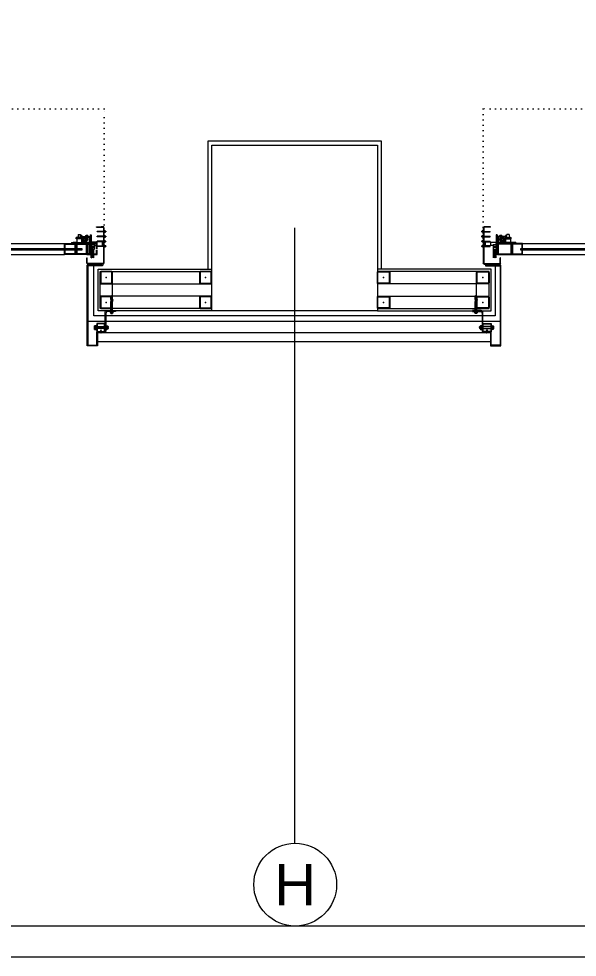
# Model space of a CAD drawing. Extents: x -1286 to 34975, y -230 to 6637.
# Drawn here: x 1907.5 to 2177.5, y 0 to 453.6 of the extents above; entities that cross this region are included whole.
import ezdxf
from ezdxf.enums import TextEntityAlignment as Align

# ---------------------------------------------------------------- set-up
doc = ezdxf.new("R2010")
doc.units = 0
doc.header["$LTSCALE"] = 20
doc.linetypes.add('DOT2', pattern=[0.125, 0, -0.125])
doc.layers.get('0').update_dxf_attribs({"color": 9, "lineweight": 9})
for name, color, linetype, lineweight in [('01', 9, 'Continuous', 9), ('06D', 9, 'Continuous', 9), ('10', 9, 'Continuous', 9), ('10A', 9, 'Continuous', 9), ('11', 9, 'Continuous', 9), ('14', 9, 'Continuous', 9), ('15', 9, 'Continuous', 9), ('20', 9, 'DOT2', 9), ('24', 9, 'Continuous', 9), ('33', 9, 'BATTING', 9)]:
    doc.layers.add(name, color=color, linetype=linetype, lineweight=lineweight)
doc.styles.add('Arial', font='arial.ttf', dxfattribs={"height": 2.5})
doc.linetypes.add('BATTING', pattern='A,0.0001,-0.1,[134,ltypeshp.shx,S=0.1,R=0,X=-0.1,Y=0],-0.2,[134,ltypeshp.shx,S=0.1,R=180,X=0.1,Y=0],-0.1', length=0.4001)

# ---------------------------------------------------------------- blocks, each defined once
blk = doc.blocks.new('0_aks')
at = {"linetype": 'Continuous'}
blk.add_circle((0, 0), 2, dxfattribs=at)
at = {"style": 'Arial'}
blk.add_attdef('AKS', text='', height=2, dxfattribs=at).set_placement((0, 0), align=Align.MIDDLE_CENTER)
blk = doc.blocks.new('p-aks_vw')
at = {"layer": '24', "ltscale": 2}
blk.add_lwpolyline([(1640, 40), (1640, -257.5)], dxfattribs=at)
at = {"layer": '24', "xscale": 10, "yscale": 10, "zscale": 10}
blk.add_blockref('0_aks', (1640.29, -277.41), dxfattribs=at).add_auto_attribs({'AKS': 'H'})
blk = doc.blocks.new('p-kolon-80x80-vw')
at = {"layer": '01'}
blk.add_lwpolyline([(-40, -40), (-40, 40), (40, 40), (40, -40)], close=True, dxfattribs=at)
blk = doc.blocks.new('p-seksiyonel kapı profil')
for p, q in [((-13.26, 6.34), (-13.5, 6.34)), ((-13.5, 3.27), (-13.5, 6.34)), ((-13.5, 6.34), (-13.5, 5.67)), ((-13.5, 6.34), (-13.5, 6.34)), ((-13.5, 5.67), (-13.5, 5.49)), ((-13.5, 5.67), (-13.5, 5.67)), ((-13.5, 5.49), (-13.5, 5.49)), ((-13.26, 3.27), (-13.26, 6.34)), ((-13.02, 6.82), (-13.03, 6.82)), ((-13.02, 6.58), (-13.02, 6.82)), ((-13.02, 6.82), (4.13, 6.82)), ((-13.02, 6.58), (4.13, 6.58)), ((-11.79, 6.84), (-11.79, 7.08)), ((-11.25, 7.08), (-11.79, 7.08)), ((-11.79, 6.84), (-11.28, 6.84)), ((-11.28, 7.76), (-11.28, 7.08)), ((-11.28, 7.76), (-11.25, 7.76)), ((-11.25, 7.76), (-10.99, 7.76)), ((-11.25, 7.53), (-11.25, 7.76)), ((-11.25, 7.53), (-10.99, 7.53)), ((-11.25, 6.82), (-11.25, 7.53)), ((-11.25, 6.58), (-11.25, 3.51)), ((-11.01, 6.58), (-11.01, 3.51)), ((-10.99, 7.53), (-10.99, 7.76)), ((-10.99, 7.53), (-10.99, 6.84)), ((-10.71, 7.08), (-10.99, 7.08)), ((-10.71, 6.84), (-10.99, 6.84)), ((-10.71, 6.84), (-10.71, 7.08)), ((-10.71, 7.08), (-10.48, 7.08)), ((-10.71, 6.84), (-10.48, 6.84)), ((-10.48, 7.08), (-10.48, 6.84)), ((-9.42, 6.84), (-9.42, 7.08)), ((-8.89, 7.08), (-9.42, 7.08)), ((-9.42, 6.84), (-8.92, 6.84)), ((-8.92, 7.76), (-8.92, 7.08)), ((-8.92, 7.76), (-8.89, 7.76)), ((-8.89, 7.76), (-8.62, 7.76)), ((-8.89, 7.53), (-8.89, 7.76)), ((-8.89, 7.53), (-8.62, 7.53)), ((-8.89, 6.82), (-8.89, 7.53)), ((-8.89, 6.58), (-8.89, 3.51)), ((-8.65, 6.58), (-8.65, 3.51)), ((-8.62, 7.53), (-8.62, 7.76)), ((-8.62, 7.53), (-8.62, 6.84)), ((-8.35, 7.08), (-8.62, 7.08)), ((-8.35, 6.84), (-8.62, 6.84)), ((-8.35, 6.84), (-8.35, 7.08)), ((-8.35, 7.08), (-8.12, 7.08)), ((-8.35, 6.84), (-8.12, 6.84)), ((-8.12, 7.08), (-8.12, 6.84)), ((-7.06, 6.84), (-7.06, 7.08)), ((-6.53, 7.08), (-7.06, 7.08)), ((-7.06, 6.84), (-6.56, 6.84)), ((-6.56, 7.76), (-6.56, 7.08)), ((-6.56, 7.76), (-6.53, 7.76)), ((-6.53, 7.76), (-6.26, 7.76)), ((-6.53, 7.53), (-6.53, 7.76)), ((-6.53, 7.53), (-6.26, 7.53)), ((-6.53, 6.82), (-6.53, 7.53)), ((-6.53, 6.58), (-6.53, 3.51)), ((-6.29, 6.58), (-6.29, 3.51)), ((-6.26, 7.53), (-6.26, 7.76)), ((-6.26, 7.53), (-6.26, 6.84)), ((-5.99, 7.08), (-6.26, 7.08)), ((-5.99, 6.84), (-6.26, 6.84)), ((-6.14, 5.99), (-6.14, 3.39)), ((-6.14, 5.99), (-4.25, 5.99)), ((-5.99, 6.84), (-5.99, 7.08)), ((-5.99, 7.08), (-5.76, 7.08)), ((-5.99, 6.84), (-5.76, 6.84)), ((-5.76, 7.08), (-5.76, 6.84)), ((-5.67, 6.04), (-5.72, 5.99)), ((-5.67, 6.04), (-5.53, 6.04)), ((-5.53, 6.04), (-4.73, 6.04)), ((-4.68, 5.99), (-4.73, 6.04)), ((-4.7, 6.84), (-4.7, 7.08)), ((-4.16, 7.08), (-4.7, 7.08)), ((-4.7, 6.84), (-4.19, 6.84)), ((-4.25, 3.39), (-4.25, 5.99)), ((-4.19, 7.76), (-4.19, 7.08)), ((-4.19, 7.76), (-4.16, 7.76)), ((-4.16, 7.76), (-3.9, 7.76)), ((-4.16, 7.53), (-4.16, 7.76)), ((-4.16, 7.53), (-3.9, 7.53)), ((-4.16, 6.82), (-4.16, 7.53)), ((-4.16, 6.58), (-4.16, 3.51)), ((-3.93, 6.58), (-3.93, 3.51)), ((-3.9, 7.53), (-3.9, 7.76)), ((-3.9, 7.53), (-3.9, 6.84)), ((-3.63, 7.08), (-3.9, 7.08)), ((-3.63, 6.84), (-3.9, 6.84)), ((-3.63, 6.84), (-3.63, 7.08)), ((-3.63, 7.08), (-3.39, 7.08)), ((-3.63, 6.84), (-3.39, 6.84)), ((-3.39, 7.08), (-3.39, 6.84)), ((4.13, 6.58), (4.13, 6.82)), ((4.37, 6.34), (4.6, 6.34)), ((4.37, 6.34), (4.37, -1.04)), ((4.6, 6.34), (4.6, -1.04)), ((-13.26, 3.27), (-13.5, 3.27)), ((-11.01, 3.51), (-11.25, 3.51)), ((-9.63, 0.12), (-9.63, 0.59)), ((-9.63, 0.59), (-5.32, 0.59)), ((-9.63, 0.12), (-5.85, 0.12)), ((-8.65, 3.51), (-8.89, 3.51)), ((-6.29, 3.51), (-6.53, 3.51)), ((-6.14, 3.39), (-4.25, 3.39)), ((-6.03, 3.39), (-6.03, 0.6)), ((-6.03, 0.6), (-5.77, 0.6)), ((-5.85, -0.36), (-5.85, 0.12)), ((-5.82, 0.15), (-5.82, -0.36)), ((-5.79, 0.6), (-5.79, 0.59)), ((-5.79, 0.12), (-5.79, 0.15)), ((-5.79, 0.12), (-5.32, 0.12)), ((-5.79, -0.13), (-5.79, 0.12)), ((-5.77, 0.6), (-4.85, 0.6)), ((-5.06, 0), (-5.41, 0)), ((-5.32, 0.12), (-5.32, 0.59)), ((-4.85, 0.59), (-5.32, 0.59)), ((-5.32, 0.12), (-5.32, 0)), ((-5.32, 0.12), (-0.24, 0.12)), ((-4.89, 0), (-5.06, 0)), ((-4.83, 0), (-4.89, 0)), ((-4.85, 2.07), (-4.85, 0.59)), ((-4.85, 2.07), (-2.52, 2.07)), ((-4.85, 0.59), (-3.19, 0.59)), ((-4.85, 0.59), (-4.85, 0.47)), ((-4.85, 0.47), (-3.19, 0.47)), ((-4.84, 0.4), (-4.85, 0.47)), ((-4.84, 0.34), (-4.84, 0.4)), ((-4.83, 0.28), (-4.84, 0.34)), ((-4.83, 0.22), (-4.83, 0.28)), ((-4.82, 0.18), (-4.83, 0.22)), ((-4.81, 0), (-4.83, 0)), ((-4.81, 0.15), (-4.82, 0.18)), ((-4.8, 0.12), (-4.81, 0.15)), ((-4.55, 0), (-4.81, 0)), ((-4.78, 0.12), (-4.8, 0.12)), ((-4.53, 0), (-4.55, 0)), ((-4.47, 0), (-4.53, 0)), ((-3.36, 0), (-4.47, 0)), ((-4.37, 2.07), (-4.37, 3.39)), ((-3.93, 3.51), (-4.16, 3.51)), ((-4.13, 1.38), (-4.15, 1.24)), ((-4.15, 1.24), (-4.13, 1.1)), ((-4.07, 1.51), (-4.13, 1.38)), ((-4.13, 1.1), (-4.07, 0.97)), ((-3.97, 1.61), (-4.07, 1.51)), ((-4.04, 1.38), (-4.07, 1.24)), ((-4.07, 1.24), (-4.04, 1.1)), ((-4.07, 0.97), (-3.97, 0.87)), ((-3.98, 1.51), (-4.04, 1.38)), ((-4.04, 1.1), (-3.98, 0.97)), ((-3.89, 1.61), (-3.98, 1.51)), ((-3.98, 0.97), (-3.89, 0.87)), ((-3.85, 1.68), (-3.97, 1.61)), ((-3.97, 0.87), (-3.85, 0.8)), ((-3.77, 1.68), (-3.89, 1.61)), ((-3.89, 0.87), (-3.77, 0.8)), ((-3.72, 1.71), (-3.85, 1.68)), ((-3.85, 0.8), (-3.72, 0.77)), ((-3.84, 1.65), (-3.63, 1.44)), ((-3.63, 1.04), (-3.83, 0.83)), ((-3.64, 1.71), (-3.77, 1.68)), ((-3.77, 0.8), (-3.64, 0.77)), ((-3.58, 1.7), (-3.72, 1.71)), ((-3.72, 0.77), (-3.58, 0.78)), ((-3.26, 1.44), (-3.63, 1.44)), ((-3.26, 1.04), (-3.63, 1.04)), ((-3.45, 1.65), (-3.58, 1.7)), ((-3.58, 0.78), (-3.45, 0.83)), ((-3.22, 1.24), (-3.55, 1.24)), ((-3.34, 1.56), (-3.45, 1.65)), ((-3.45, 0.83), (-3.34, 0.92)), ((-3.23, 0), (-3.36, 0)), ((-3.26, 1.45), (-3.34, 1.56)), ((-3.34, 0.92), (-3.26, 1.04)), ((-3.22, 1.31), (-3.26, 1.45)), ((-3.26, 1.04), (-3.22, 1.17)), ((-3.13, 0), (-3.23, 0)), ((-3.22, 1.17), (-3.22, 1.31)), ((-3.19, 0.59), (-2.52, 0.59)), ((-3.19, 0.59), (-3.19, 0.47)), ((-3.19, 0.47), (-3.16, 0.41)), ((-3.16, 0.41), (-3.07, 0.35)), ((-2.71, 0), (-3.13, 0)), ((-3.07, 0.35), (-2.93, 0.3)), ((-2.93, 0.3), (-2.74, 0.25)), ((-2.74, 0.25), (-2.5, 0.21)), ((-2.29, 0), (-2.71, 0)), ((-2.52, 2.07), (-2.52, 0.59)), ((-2.52, 2.07), (-2.44, 2.07)), ((-2.52, 0.59), (-2.5, 0.59)), ((-2.44, 0.59), (-2.5, 0.59)), ((-2.5, 0.59), (-2.5, 0.21)), ((-2.5, 0.21), (-2.49, 0.17)), ((-2.49, 0.17), (-2.48, 0.14)), ((-2.48, 0.14), (-2.46, 0.12)), ((-2.46, 0.12), (-2.45, 0.12)), ((-2.44, 2.07), (-2.44, 0.59)), ((1.61, 1.83), (-2.44, 1.83)), ((1.62, 1.8), (-2.44, 1.8)), ((1.27, 1.44), (-2.44, 1.44)), ((1.18, 1.24), (-2.44, 1.24)), ((1.26, 1.04), (-2.44, 1.04)), ((1.62, 0.68), (-2.44, 0.68)), ((1.61, 0.65), (-2.44, 0.65)), ((-2.44, 0.59), (-2.44, 0.12)), ((-2.01, 0.59), (-2.44, 0.59)), ((-2.19, 0), (-2.29, 0)), ((-2.06, 0), (-2.19, 0)), ((-1.64, 0), (-2.06, 0)), ((-2.01, 0.59), (-2.01, 0.12)), ((-2.01, 0.59), (0, 0.59)), ((-1.69, 0.65), (-1.74, 0.59)), ((-1.53, 0), (-1.64, 0)), ((-0.95, 0), (-1.53, 0)), ((-0.89, 0), (-0.95, 0)), ((-0.87, 0), (-0.89, 0)), ((-0.6, 0), (-0.87, 0)), ((-0.62, 0.59), (-0.68, 0.65)), ((-0.58, 0), (-0.6, 0)), ((-0.52, 0), (-0.58, 0)), ((-0.36, 0), (-0.52, 0)), ((0, 0), (-0.36, 0)), ((-0.24, 0.12), (-0.24, 0)), ((-0.24, 0.12), (0, 0.12)), ((0, 0.12), (0, 0.59)), ((0, 0), (0, 0)), ((1.62, 0.68), (1.26, 1.04)), ((1.27, 1.44), (1.62, 1.8)), ((-9.19, -1.11), (-9.22, -1.11)), ((-9.22, -1.18), (-9.22, -1.11)), ((-9.22, -1.18), (-9.19, -1.12)), ((-9.22, -1.2), (-9.22, -1.18)), ((-9.19, -1.41), (-9.22, -1.2)), ((-9.22, -1.65), (-9.22, -1.2)), ((-9.22, -1.65), (-9.19, -1.42)), ((-9.22, -1.68), (-9.22, -1.65)), ((-9.19, -1.88), (-9.22, -1.68)), ((-9.22, -2.05), (-9.22, -1.68)), ((-9.22, -2.05), (-9.19, -1.88)), ((-9.2, -2.05), (-9.22, -2.06)), ((-9.22, -2.06), (-9.22, -2.05)), ((-9.19, -4), (-9.22, -3.94)), ((-9.22, -4.12), (-9.22, -3.94)), ((-9.22, -4.12), (-9.19, -4)), ((-9.22, -4.14), (-9.22, -4.12)), ((-9.19, -4.37), (-9.22, -4.14)), ((-9.22, -4.56), (-9.22, -4.14)), ((-9.21, -4.56), (-9.19, -4.37)), ((-9.19, -1.07), (-9.19, -1.12)), ((-9.19, -1.07), (-8.74, -1.07)), ((-9.19, -1.12), (-9.19, -1.11)), ((-9.19, -1.12), (-9.19, -1.16)), ((-9.19, -1.16), (-9.19, -1.42)), ((-9.19, -1.16), (-8.74, -1.16)), ((-9.19, -1.42), (-9.19, -1.41)), ((-9.19, -1.42), (-9.19, -1.67)), ((-9.19, -1.67), (-8.74, -1.67)), ((-9.19, -1.67), (-9.19, -1.88)), ((-9.19, -2.09), (-9.19, -1.88)), ((-9.19, -1.88), (-9.19, -1.88)), ((-9.19, -2.09), (-8.74, -2.09)), ((-9.19, -3.9), (-9.19, -4)), ((-9.19, -3.9), (-8.74, -3.9)), ((-9.19, -4), (-9.19, -4.1)), ((-9.19, -4), (-9.19, -4)), ((-9.19, -4.1), (-9.19, -4.37)), ((-9.19, -4.1), (-8.74, -4.1)), ((-9.19, -4.37), (-9.19, -4.56)), ((-9.19, -4.37), (-9.19, -4.37)), ((-8.74, -0.14), (-8.27, -0.14)), ((-8.74, -2.18), (-8.74, -0.14)), ((-8.74, -4.56), (-8.74, -2.18)), ((-8.74, -2.18), (-8.39, -2.18)), ((-8.39, -0.36), (-5.79, -0.36)), ((-8.39, -0.36), (-8.39, -0.4)), ((-8.39, -3.93), (-8.39, -0.4)), ((-8.39, -0.4), (-5.79, -0.4)), ((-8.39, -3.93), (-5.79, -3.93)), ((-8.28, -1.86), (-8.31, -2.07)), ((-8.31, -2.07), (-8.31, -2.16)), ((-8.28, -2.14), (-8.31, -2.35)), ((-8.31, -2.35), (-8.31, -2.56)), ((-8.31, -2.56), (-8.29, -2.67)), ((-8.21, -1.66), (-8.28, -1.86)), ((-8.21, -1.94), (-8.28, -2.14)), ((-8.28, -2.72), (-8.28, -2.71)), ((-8.22, -2.92), (-8.28, -2.72)), ((-8.27, -0.36), (-8.27, -0.14)), ((-8.27, -3.93), (-8.27, -6.14)), ((-8.13, -2.35), (-8.24, -2.6)), ((-8.24, -2.67), (-8.13, -2.41)), ((-8.24, -2.67), (-8.24, -2.6)), ((-8.16, -2.79), (-8.24, -2.67)), ((-8, -3.26), (-8.22, -2.92)), ((-8.1, -1.47), (-8.21, -1.66)), ((-8.1, -1.75), (-8.21, -1.94)), ((-8.21, -2.45), (-8.19, -2.24)), ((-8.21, -2.48), (-8.19, -2.27)), ((-8.21, -2.45), (-8.21, -2.48)), ((-8.19, -2.24), (-8.13, -2.03)), ((-8.19, -2.27), (-8.13, -2.06)), ((-8.13, -2.91), (-8.17, -2.77)), ((-7.91, -3.15), (-8.16, -2.79)), ((-8.13, -2.03), (-8.02, -1.83)), ((-8.13, -2.06), (-8.02, -1.86)), ((-8.02, -2.1), (-8.13, -2.35)), ((-8.13, -2.41), (-8, -2.15)), ((-8.02, -3.11), (-8.13, -2.91)), ((-7.96, -1.31), (-8.1, -1.47)), ((-7.96, -1.59), (-8.1, -1.75)), ((-8.09, -2.53), (-8.08, -2.4)), ((-8.09, -2.66), (-8.09, -2.53)), ((-8.07, -2.79), (-8.09, -2.66)), ((-8.08, -2.4), (-8.05, -2.27)), ((-8.03, -2.91), (-8.07, -2.79)), ((-8.05, -2.27), (-8, -2.15)), ((-7.98, -3.03), (-8.03, -2.91)), ((-8.02, -1.83), (-7.88, -1.66)), ((-8.02, -1.86), (-7.88, -1.69)), ((-8, -2.07), (-8.02, -2.1)), ((-7.88, -3.27), (-8.02, -3.11)), ((-7.88, -1.8), (-8, -2.07)), ((-8, -2.15), (-7.94, -2.03)), ((-8, -2.15), (-7.99, -2.11)), ((-7.68, -3.51), (-8, -3.26)), ((-7.99, -2.11), (-7.87, -1.87)), ((-7.91, -3.15), (-7.98, -3.03)), ((-7.8, -1.17), (-7.96, -1.31)), ((-7.8, -1.45), (-7.96, -1.59)), ((-7.94, -2.03), (-7.86, -1.93)), ((-7.83, -3.25), (-7.91, -3.15)), ((-7.82, -3.27), (-7.91, -3.15)), ((-7.76, -1.55), (-7.88, -1.8)), ((-7.88, -1.66), (-7.78, -1.57)), ((-7.88, -1.69), (-7.81, -1.63)), ((-7.77, -3.38), (-7.88, -3.27)), ((-7.87, -1.87), (-7.76, -1.62)), ((-7.86, -1.93), (-7.77, -1.83)), ((-7.73, -3.34), (-7.83, -3.25)), ((-7.57, -3.61), (-7.82, -3.27)), ((-7.62, -1.06), (-7.8, -1.17)), ((-7.62, -1.34), (-7.8, -1.45)), ((-7.77, -1.83), (-7.67, -1.75)), ((-7.49, -1.52), (-7.76, -1.55)), ((-7.76, -1.62), (-7.76, -1.55)), ((-7.76, -1.62), (-7.48, -1.6)), ((-7.74, -1.54), (-7.71, -1.52)), ((-7.62, -3.41), (-7.73, -3.34)), ((-7.71, -1.52), (-7.52, -1.42)), ((-7.68, -2.57), (-7.66, -2.41)), ((-7.67, -2.53), (-7.68, -2.49)), ((-7.67, -2.6), (-7.68, -2.52)), ((-7.66, -2.64), (-7.68, -2.52)), ((-7.66, -2.73), (-7.68, -2.57)), ((-7.63, -3.53), (-7.68, -3.51)), ((-7.67, -1.53), (-7.52, -1.45)), ((-7.67, -1.75), (-7.56, -1.68)), ((-7.62, -2.68), (-7.67, -2.53)), ((-7.62, -2.75), (-7.67, -2.6)), ((-7.66, -2.41), (-7.6, -2.26)), ((-7.59, -2.79), (-7.66, -2.64)), ((-7.59, -2.87), (-7.66, -2.73)), ((-7.42, -0.99), (-7.62, -1.06)), ((-7.42, -1.27), (-7.62, -1.34)), ((-7.62, -2.67), (-7.55, -2.73)), ((-7.52, -2.82), (-7.62, -2.68)), ((-7.52, -2.88), (-7.62, -2.75)), ((-7.51, -3.48), (-7.62, -3.41)), ((-7.6, -2.26), (-7.49, -2.14)), ((-7.59, -0.1), (-7.59, -0.36)), ((-7.59, -2.26), (-7.59, -2.53)), ((-7.54, -2.32), (-7.59, -2.46)), ((-7.59, -2.46), (-7.59, -2.61)), ((-7.59, -2.53), (-7.59, -2.7)), ((-7.59, -2.61), (-7.54, -2.75)), ((-7.49, -2.91), (-7.59, -2.79)), ((-7.49, -3), (-7.59, -2.87)), ((-7.57, -2.76), (-7.53, -2.79)), ((-7.3, -3.59), (-7.57, -3.61)), ((-7.56, -1.68), (-7.44, -1.63)), ((-7.56, -3.93), (-7.56, -6.14)), ((-5.79, -3.97), (-7.56, -3.97)), ((-7.46, -2.19), (-7.54, -2.32)), ((-7.54, -2.75), (-7.46, -2.87)), ((-7.53, -2.79), (-7.52, -2.8)), ((-7.52, -1.42), (-7.31, -1.36)), ((-7.52, -1.45), (-7.31, -1.39)), ((-7.45, -2.89), (-7.52, -2.82)), ((-7.4, -2.98), (-7.52, -2.88)), ((-7.38, -3.52), (-7.51, -3.48)), ((-7.22, -1.49), (-7.49, -1.52)), ((-7.49, -2.14), (-7.36, -2.04)), ((-7.36, -3.01), (-7.49, -2.91)), ((-7.36, -3.09), (-7.49, -3)), ((-7.48, -1.6), (-7.18, -1.57)), ((-7.34, -2.1), (-7.46, -2.19)), ((-7.46, -2.87), (-7.34, -2.97)), ((-7.44, -1.63), (-7.31, -1.59)), ((-7.29, -3.65), (-7.43, -3.6)), ((-7.21, -0.95), (-7.42, -0.99)), ((-7.21, -1.23), (-7.42, -1.27)), ((-7.25, -3.05), (-7.4, -2.98)), ((-7.26, -3.55), (-7.38, -3.52)), ((-7.36, -2.04), (-7.21, -1.99)), ((-7.21, -3.06), (-7.36, -3.01)), ((-7.21, -3.14), (-7.36, -3.09)), ((-7.2, -2.05), (-7.34, -2.1)), ((-7.34, -2.97), (-7.2, -3.02)), ((-7.31, -1.36), (-7.09, -1.33)), ((-7.31, -1.39), (-7.09, -1.37)), ((-7.31, -1.59), (-7.18, -1.57)), ((-7.04, -3.57), (-7.3, -3.59)), ((-6.88, -3.64), (-7.29, -3.65)), ((-7.13, -3.57), (-7.26, -3.55)), ((-7.09, -3.07), (-7.25, -3.05)), ((-7.09, -3.6), (-7.24, -3.59)), ((-7.18, -1.49), (-7.22, -1.49)), ((-7.13, -0.95), (-7.21, -0.95)), ((-6.99, -1.23), (-7.21, -1.23)), ((-7.21, -1.99), (-7.05, -1.98)), ((-7.05, -3.07), (-7.21, -3.06)), ((-7.05, -3.15), (-7.21, -3.14)), ((-7.05, -2.03), (-7.2, -2.05)), ((-7.2, -3.02), (-7.05, -3.03)), ((-6.89, -1.46), (-7.18, -1.49)), ((-7.18, -1.57), (-7.14, -1.57)), ((-7.18, -1.57), (-7.05, -1.57)), ((-7.14, -1.57), (-6.87, -1.54)), ((-7, -3.56), (-7.13, -3.57)), ((-7.09, -0.96), (-7.09, -0.94)), ((-7.09, -1.33), (-6.87, -1.36)), ((-7.09, -1.37), (-6.87, -1.39)), ((-6.93, -3.05), (-7.09, -3.07)), ((-6.87, -3.58), (-7.09, -3.6)), ((-7.05, -1.57), (-6.92, -1.58)), ((-7.05, -1.98), (-6.89, -2.01)), ((-6.91, -2.07), (-7.05, -2.03)), ((-7.05, -3.03), (-6.91, -3)), ((-6.89, -3.04), (-7.05, -3.07)), ((-6.89, -3.12), (-7.05, -3.15)), ((-7, -3.56), (-7.04, -3.57)), ((-6.7, -3.53), (-7, -3.56)), ((-6.87, -3.54), (-7, -3.56)), ((-6.78, -1.26), (-6.99, -1.23)), ((-6.79, -2.99), (-6.93, -3.05)), ((-6.92, -1.58), (-6.79, -1.61)), ((-6.78, -2.14), (-6.91, -2.07)), ((-6.91, -3), (-6.78, -2.92)), ((-6.61, -1.44), (-6.89, -1.46)), ((-6.89, -2.01), (-6.75, -2.08)), ((-6.75, -2.96), (-6.89, -3.04)), ((-6.75, -3.05), (-6.89, -3.12)), ((-6.51, -3.51), (-6.88, -3.64)), ((-6.87, -1.36), (-6.66, -1.42)), ((-6.87, -1.39), (-6.71, -1.43)), ((-6.87, -1.54), (-6.61, -1.51)), ((-6.74, -3.5), (-6.87, -3.54)), ((-6.72, -3.54), (-6.87, -3.58)), ((-6.79, -1.61), (-6.67, -1.66)), ((-6.66, -2.89), (-6.79, -2.99)), ((-6.58, -1.33), (-6.78, -1.26)), ((-6.67, -2.25), (-6.78, -2.14)), ((-6.78, -2.92), (-6.67, -2.82)), ((-6.75, -2.08), (-6.63, -2.19)), ((-6.63, -2.85), (-6.75, -2.96)), ((-6.63, -2.94), (-6.75, -3.05)), ((-6.62, -3.45), (-6.74, -3.5)), ((-6.66, -2.82), (-6.73, -2.89)), ((-6.42, -3.5), (-6.7, -3.53)), ((-6.67, -1.66), (-6.56, -1.72)), ((-6.61, -2.39), (-6.67, -2.25)), ((-6.67, -2.82), (-6.61, -2.68)), ((-6.66, -1.42), (-6.64, -1.43)), ((-6.57, -2.69), (-6.66, -2.82)), ((-6.66, -2.8), (-6.61, -2.76)), ((-6.57, -2.76), (-6.66, -2.89)), ((-6.63, -2.19), (-6.55, -2.33)), ((-6.63, -2.73), (-6.56, -2.67)), ((-6.55, -2.72), (-6.63, -2.85)), ((-6.55, -2.8), (-6.63, -2.94)), ((-6.51, -3.38), (-6.62, -3.45)), ((-6.61, -1.51), (-6.61, -1.44)), ((-6.52, -1.56), (-6.61, -1.44)), ((-6.61, -1.51), (-6.52, -1.63)), ((-6.59, -2.53), (-6.61, -2.39)), ((-6.61, -2.68), (-6.59, -2.53)), ((-6.59, -0.36), (-6.59, -0.1)), ((-6.59, -2.53), (-6.59, -2.26)), ((-6.59, -2.7), (-6.59, -2.53)), ((-6.39, -1.44), (-6.58, -1.33)), ((-6.58, -1.45), (-6.47, -1.52)), ((-6.51, -2.54), (-6.57, -2.69)), ((-6.51, -2.61), (-6.57, -2.76)), ((-6.56, -1.72), (-6.45, -1.8)), ((-6.55, -1.5), (-6.47, -1.55)), ((-6.55, -2.33), (-6.5, -2.48)), ((-6.5, -2.56), (-6.55, -2.72)), ((-6.5, -2.64), (-6.55, -2.8)), ((-6.27, -1.9), (-6.52, -1.56)), ((-6.52, -1.63), (-6.27, -1.99)), ((-6.5, -2.49), (-6.51, -2.54)), ((-6.5, -2.52), (-6.51, -2.61)), ((-6.41, -3.3), (-6.51, -3.38)), ((-6.5, -2.48), (-6.5, -2.64)), ((-6.5, -2.52), (-6.5, -2.56)), ((-6.47, -1.52), (-6.3, -1.66)), ((-6.47, -1.55), (-6.3, -1.69)), ((-6.45, -1.8), (-6.35, -1.89)), ((-6.31, -3.26), (-6.42, -3.5)), ((-6.32, -3.2), (-6.41, -3.3)), ((-6.23, -1.57), (-6.39, -1.44)), ((-6.18, -3.25), (-6.37, -3.41)), ((-6.35, -1.89), (-6.27, -1.99)), ((-6.24, -3.1), (-6.32, -3.2)), ((-6.19, -3.02), (-6.31, -3.26)), ((-6.3, -1.66), (-6.16, -1.83)), ((-6.3, -1.69), (-6.16, -1.86)), ((-6.16, -3.1), (-6.29, -3.27)), ((-6.18, -2.03), (-6.27, -1.9)), ((-6.27, -1.99), (-6.18, -2.11)), ((-6.27, -1.99), (-6.2, -2.1)), ((-6.18, -2.98), (-6.24, -3.1)), ((-6.09, -1.74), (-6.23, -1.57)), ((-6.2, -2.1), (-6.15, -2.22)), ((-6.18, -2.98), (-6.19, -3.02)), ((-5.94, -2.38), (-6.18, -2.03)), ((-6.18, -2.11), (-5.94, -2.45)), ((-6.05, -2.71), (-6.18, -2.98)), ((-6.13, -2.86), (-6.18, -2.98)), ((-6.17, -3.24), (-6.08, -3.13)), ((-6.16, -1.83), (-6.05, -2.02)), ((-6.16, -1.86), (-6.05, -2.05)), ((-6.05, -2.91), (-6.16, -3.1)), ((-6.15, -2.22), (-6.11, -2.34)), ((-6.1, -2.73), (-6.13, -2.86)), ((-6.11, -2.34), (-6.09, -2.47)), ((-6.09, -2.6), (-6.1, -2.73)), ((-5.98, -1.92), (-6.09, -1.74)), ((-6.09, -2.47), (-6.09, -2.6)), ((-6.08, -3.13), (-5.97, -2.95)), ((-6.05, -2.02), (-5.99, -2.23)), ((-6.05, -2.05), (-5.99, -2.26)), ((-5.94, -2.45), (-6.05, -2.71)), ((-5.99, -2.7), (-6.05, -2.91)), ((-5.99, -2.23), (-5.98, -2.29)), ((-5.99, -2.26), (-5.98, -2.29)), ((-5.97, -2.55), (-5.99, -2.7)), ((-5.91, -2.12), (-5.98, -1.92)), ((-5.97, -2.95), (-5.9, -2.74)), ((-5.94, -2.45), (-5.94, -2.38)), ((-5.92, -0.36), (-5.92, -0.09)), ((-5.87, -2.33), (-5.91, -2.12)), ((-5.85, -0.07), (-5.9, -0.07)), ((-5.9, -0.07), (-5.9, -0.36)), ((-5.9, -2.74), (-5.87, -2.53)), ((-5.86, -2.44), (-5.87, -2.33)), ((-5.87, -2.53), (-5.86, -2.44)), ((-5.79, -0.29), (-5.79, -0.13)), ((-5.79, -0.13), (-5.41, -0.13)), ((-5.79, -0.13), (-5.79, -0.16)), ((-5.79, -0.31), (-5.41, -0.31)), ((-5.79, -0.32), (-5.79, -0.36)), ((-5.79, -0.36), (-5.79, -0.4)), ((-5.79, -0.36), (-5.41, -0.36)), ((-5.79, -3.93), (-5.79, -0.4)), ((-5.7, -0.4), (-5.79, -0.4)), ((-5.79, -3.93), (-5.7, -3.93)), ((-5.79, -3.93), (-5.79, -4.01)), ((-5.79, -8.86), (-5.79, -4.01)), ((-5.79, -4.01), (-5.41, -4.01)), ((-5.61, -0.39), (-5.7, -0.4)), ((-5.7, -3.93), (-5.61, -3.92)), ((-5.53, -0.39), (-5.61, -0.39)), ((-5.61, -3.92), (-5.53, -3.92)), ((-5.46, -0.38), (-5.53, -0.39)), ((-5.53, -3.92), (-5.46, -3.91)), ((-5.41, -0.38), (-5.46, -0.38)), ((-5.46, -3.91), (-5.41, -3.91)), ((1.59, -1.51), (1.59, -1.27)), ((4.13, -1.27), (1.59, -1.27)), ((4.13, -1.51), (1.59, -1.51)), ((4.13, -1.27), (4.13, -1.51)), ((4.37, -1.04), (4.6, -1.04)), ((-8.27, -4.56), (-9.69, -4.56)), ((-9.69, -5.74), (-9.69, -4.56)), ((-9.69, -5.74), (-8.27, -5.74)), ((-8.74, -5.88), (-8.74, -5.74)), ((-8.74, -5.88), (-8.27, -5.88)), ((-7.56, -6.14), (-8.27, -6.14)), ((-8.27, -6.14), (-8.27, -6.63)), ((-7.56, -6.63), (-8.27, -6.63)), ((-7.56, -6.14), (-7.56, -6.63)), ((-7.56, -6.33), (-5.79, -6.33)), ((-5.92, -7.82), (-5.92, -6.82)), ((-5.85, -6.81), (-5.9, -6.81)), ((-5.9, -6.81), (-5.9, -7.84)), ((-5.9, -7.84), (-5.85, -7.84)), ((-5.85, -8.04), (-5.85, -6.61)), ((-5.82, -6.58), (-5.82, -8.07)), ((-5.79, -8.86), (-5.41, -8.86))]:
    blk.add_line(p, q)
for centre, radius, start, end in [((-13.02, 6.34), 0.473, 90, 180), ((-13.03, 6.34), 0.473, 90, 180), ((-13.02, 6.34), 0.236, 90, 180), ((-11.28, 6.81), 0.0295, 11.537, 90), ((-10.99, 6.81), 0.0295, 90, 168.463), ((-8.92, 6.81), 0.0295, 11.537, 90), ((-8.62, 6.81), 0.0295, 90, 168.463), ((-6.56, 6.81), 0.0295, 11.537, 90), ((-6.26, 6.81), 0.0295, 90, 168.463), ((-4.19, 6.81), 0.0295, 11.537, 90), ((-3.9, 6.81), 0.0295, 90, 168.463), ((4.13, 6.34), 0.473, 0, 90), ((4.13, 6.34), 0.236, 0, 90), ((-7.09, -0.1), 0.502, 153.6489, 180), ((-7.09, -0.1), 0.502, 0, 26.3511), ((-5.82, 0.12), 0.0295, 90, 180), ((-5.32, 0.12), 0.472, 90, 180), ((-3.84, 1.24), 0.295, 0.8144, 45), ((-3.84, 1.24), 0.295, 315.6236, 359.6289), ((1.47, 1.24), 0.295, 135, 179.1856), ((1.47, 1.24), 0.295, 180.3711, 224.3764), ((-5.9, -0.09), 0.0177, 90, 180), ((4.13, -1.04), 0.473, 270, 0), ((4.13, -1.04), 0.236, 270, 0), ((-5.9, -6.82), 0.0177, 90, 180), ((-5.9, -7.82), 0.0177, 180, 270), ((-5.82, -6.61), 0.0295, 90, 180), ((-5.82, -8.04), 0.0295, 180, 270)]:
    blk.add_arc(centre, radius, start, end)
blk = doc.blocks.new('p-seksiyonel-5851')
at = {"layer": '06D'}
for points in [[(-13.45, 2.7), (-97.66, 2.7)], [(280.97, 2.7), (196.65, 2.7)], [(-13.35, -2.7), (-97.66, -2.7)], [(280.97, -2.7), (196.65, -2.7)]]:
    blk.add_lwpolyline(points, dxfattribs=at)
at = {"layer": '10'}
for points in [[(-113.35, -0.05), (-113.35, -2.7), (-108.35, -2.7), (-108.35, 2.7), (-113.35, 2.7), (-113.35, 0.45)], [(-113.05, -0.05), (-113.05, -2.4), (-108.65, -2.4), (-108.65, 2.4), (-113.05, 2.4), (-113.05, 0.45)], [(-109.86, -2.7), (-109.86, 2.7), (-102.86, 2.7), (-102.86, -2.7), (-109.86, -2.7)], [(-103.35, -0.05), (-103.35, -2.7), (-108.35, -2.7), (-108.35, 2.7), (-103.35, 2.7), (-103.35, 0.45)], [(-103.65, -0.05), (-103.65, -2.4), (-108.05, -2.4), (-108.05, 2.4), (-103.65, 2.4), (-103.65, 0.45)], [(-97.66, -0.05), (-97.66, -2.7), (-102.86, -2.7), (-102.86, 2.7), (-97.66, 2.7), (-97.66, 0.45)], [(-97.96, -0.05), (-97.96, -2.4), (-102.56, -2.4), (-102.56, 2.4), (-97.96, 2.4), (-97.96, 0.45)], [(280.97, -0.05), (280.97, -2.7), (286.17, -2.7), (286.17, 2.7), (280.97, 2.7), (280.97, 0.45)], [(281.27, -0.05), (281.27, -2.4), (285.87, -2.4), (285.87, 2.4), (281.27, 2.4), (281.27, 0.45)], [(293.17, -2.7), (293.17, 2.7), (286.17, 2.7), (286.17, -2.7), (293.17, -2.7)]]:
    blk.add_lwpolyline(points, dxfattribs=at)
for points in [[(-109.56, -2.4), (-109.56, 2.4), (-103.16, 2.4), (-103.16, -2.4)], [(292.87, -2.4), (292.87, 2.4), (286.47, 2.4), (286.47, -2.4)]]:
    blk.add_lwpolyline(points, close=True, dxfattribs=at)
at = {"layer": '15'}
blk.add_lwpolyline([(-106.05, -0.05), (-11.85, -0.05), (-11.85, 0.45), (-106.05, 0.45), (-106.05, -0.05)], dxfattribs=at)
blk.add_lwpolyline([(281.96, 0.45), (195.2, 0.45), (195.2, -0.05), (281.96, -0.05)], close=True, dxfattribs=at)
at = {"layer": '20'}
blk.add_lwpolyline([(-116.7, -1.22), (-116.7, -67.69), (299.99, -67.69), (299.99, -1.22)], dxfattribs=at)
at = {"layer": '10', "rotation": 90}
blk.add_blockref('p-seksiyonel kapı profil', (-109.86, 2.71), dxfattribs=at)
at = {"layer": '10', "xscale": -1, "rotation": 270}
blk.add_blockref('p-seksiyonel kapı profil', (293.17, 2.71), dxfattribs=at)
blk = doc.blocks.new('cxvxv')
for p, q in [((-21988.4, 8560.98, 0), (-21988.4, 8560.32, 0)), ((-21988.4, 8560.32, 0), (-21986.64, 8560.32, 0)), ((-21986.86, 8561.07, 0), (-21988.18, 8561.07, 0)), ((-21988.02, 8561.25, 0), (-21987.03, 8561.3, 0)), ((-21988.02, 8561.25, 0), (-21988, 8561.26, 0)), ((-21988, 8561.23, 0), (-21988.02, 8561.25, 0)), ((-21988.02, 8561.13, 0), (-21987.03, 8561.19, 0)), ((-21988.02, 8561.13, 0), (-21988, 8561.14, 0)), ((-21988, 8561.11, 0), (-21988.02, 8561.13, 0)), ((-21988.02, 8560.32, 0), (-21987.02, 8560.32, 0)), ((-21988.02, 8560.28, 0), (-21988.02, 8560.32, 0)), ((-21988.02, 8560.11, 0), (-21988.02, 8555.61, 0)), ((-21988, 8561.3, 0), (-21987.94, 8561.35, 0)), ((-21988, 8561.26, 0), (-21988, 8561.3, 0)), ((-21988, 8561.14, 0), (-21988, 8561.23, 0)), ((-21988, 8561.07, 0), (-21988, 8561.11, 0)), ((-21987.96, 8560.98, 0), (-21987.96, 8560.32, 0)), ((-21987.54, 8561.35, 0), (-21987.94, 8561.35, 0)), ((-21987.7, 8561.05, 0), (-21987.7, 8561.08, 0)), ((-21987.7, 8561.07, 0), (-21987.7, 8561.07, 0)), ((-21987.54, 8561.35, 0), (-21987.1, 8561.35, 0)), ((-21987.03, 8561.3, 0), (-21987.1, 8561.35, 0)), ((-21987.08, 8560.64, 0), (-21987.08, 8560.98, 0)), ((-21987.08, 8560.64, 0), (-21987.08, 8560.32, 0)), ((-21987.06, 8560.32, 0), (-21987.06, 8560.28, 0)), ((-21987.06, 8555.61, 0), (-21987.06, 8560.11, 0)), ((-21987.05, 8561.32, 0), (-21987.03, 8561.3, 0)), ((-21987.03, 8561.3, 0), (-21987.05, 8561.28, 0)), ((-21987.03, 8561.3, 0), (-21987.05, 8561.29, 0)), ((-21987.05, 8561.28, 0), (-21987.05, 8561.2, 0)), ((-21987.05, 8561.2, 0), (-21987.03, 8561.19, 0)), ((-21987.03, 8561.19, 0), (-21987.05, 8561.17, 0)), ((-21987.05, 8561.17, 0), (-21987.05, 8561.08, 0)), ((-21987.05, 8561.08, 0), (-21987.03, 8561.07, 0)), ((-21987.02, 8560.32, 0), (-21987.02, 8560.28, 0)), ((-21987.02, 8555.61, 0), (-21987.02, 8560.11, 0)), ((-21986.64, 8560.32, 0), (-21986.64, 8560.98, 0)), ((-21988.4, 8555.4, 0), (-21986.64, 8555.4, 0)), ((-21988.4, 8554.74, 0), (-21988.4, 8555.4, 0)), ((-21988.02, 8555.44, 0), (-21988.02, 8555.4, 0)), ((-21988.02, 8555.4, 0), (-21987.02, 8555.4, 0)), ((-21987.96, 8554.74, 0), (-21987.96, 8555.4, 0)), ((-21987.08, 8555.08, 0), (-21987.08, 8555.4, 0)), ((-21987.08, 8555.08, 0), (-21987.08, 8554.74, 0)), ((-21987.06, 8555.4, 0), (-21987.06, 8555.44, 0)), ((-21987.02, 8555.4, 0), (-21987.02, 8555.44, 0)), ((-21986.64, 8555.4, 0), (-21986.64, 8554.74, 0)), ((-21986.86, 8554.65, 0), (-21988.17, 8554.65, 0))]:
    blk.add_line(p, q)
at = {"elevation": 0}
for points in [[(-21986.3, 8560.11), (-21988.7, 8560.11), (-21988.7, 8560.28), (-21986.3, 8560.28)], [(-21986.3, 8555.61), (-21988.7, 8555.61), (-21988.7, 8555.44), (-21986.3, 8555.44)]]:
    blk.add_lwpolyline(points, close=True, dxfattribs=at)
for points in [[(-21987.98, 8560.28), (-21987.98, 8560.32)], [(-21987.98, 8560.11), (-21987.98, 8555.61)], [(-21987.98, 8555.44), (-21987.98, 8555.4)]]:
    blk.add_lwpolyline(points, dxfattribs=at)
for centre, radius, start, end in [((-21988.18, 8560.75, 0), 0.315, 45.8497, 134.1503), ((-21987.52, 8559.95, 0), 1.12, 66.8701, 113.1299), ((-21987.52, 8559.95, 0), 1.12, 66.8701, 113.1299), ((-21986.86, 8560.76, 0), 0.313, 45.449, 134.551), ((-21988.18, 8554.97, 0), 0.315, 225.8497, 314.1503), ((-21987.52, 8555.77, 0), 1.12, 246.8701, 293.1299), ((-21987.52, 8555.77, 0), 1.12, 246.8701, 293.1299), ((-21986.86, 8554.96, 0), 0.313, 225.449, 314.551)]:
    blk.add_arc(centre, radius, start, end)
blk = doc.blocks.new('VIDA')
for p, q in [((-18072, 6523.9), (-18071.9, 6524)), ((-18071.9, 6523.8), (-18072, 6523.9)), ((-18071.9, 6524), (-18070.1, 6524.7)), ((-18069.6, 6522.9), (-18071.9, 6523.8)), ((-18069.7, 6524.9), (-18070.6, 6523.2)), ((-18070.6, 6523.2), (-18070.1, 6524.7)), ((-18070.1, 6524.7), (-18069.9, 6525.1)), ((-18069.9, 6525.1), (-18070.1, 6524.1)), ((-18070.1, 6524.1), (-18070, 6524.3)), ((-18070, 6524.3), (-18069.8, 6525.1)), ((-18069.9, 6525.1), (-18069.8, 6525.1)), ((-18069.8, 6525.1), (-18069.7, 6524.9)), ((-18069.7, 6524.9), (-18069.3, 6525)), ((-18069.6, 6522.8), (-18069.1, 6525)), ((-18069.6, 6522.8), (-18069.6, 6522.9)), ((-18069.4, 6522.4), (-18069.6, 6522.8)), ((-18068.9, 6525.3), (-18069.4, 6522.4)), ((-18069.3, 6522.4), (-18069.4, 6522.4)), ((-18069.3, 6522.4), (-18068.9, 6525.3)), ((-18069.3, 6525), (-18069.1, 6525)), ((-18069.1, 6522.8), (-18069.3, 6522.4)), ((-18069.1, 6525), (-18068.9, 6525.3)), ((-18068.7, 6522.8), (-18069.1, 6522.8)), ((-18068.9, 6525.3), (-18068.9, 6525.3)), ((-18068.9, 6525.3), (-18068.7, 6525)), ((-18068.7, 6522.8), (-18068.2, 6525)), ((-18068.7, 6525), (-18068.2, 6525)), ((-18068.5, 6522.4), (-18068.7, 6522.8)), ((-18068, 6525.3), (-18068.5, 6522.4)), ((-18068.4, 6522.4), (-18068.5, 6522.4)), ((-18068.4, 6522.4), (-18067.9, 6525.3)), ((-18068.2, 6522.8), (-18068.4, 6522.4)), ((-18068.2, 6522.8), (-18068.4, 6522.4)), ((-18068.2, 6525), (-18068, 6525.3)), ((-18067.7, 6525), (-18068.2, 6522.8)), ((-18067.7, 6522.8), (-18068.2, 6522.8)), ((-18067.9, 6525.3), (-18068, 6525.3)), ((-18067.9, 6525.3), (-18067.7, 6525)), ((-18067.7, 6522.8), (-18067.2, 6525)), ((-18067.7, 6525), (-18067.2, 6525)), ((-18067.5, 6522.4), (-18067.7, 6522.8)), ((-18067, 6525.3), (-18067.5, 6522.4)), ((-18067.4, 6522.4), (-18067.5, 6522.4)), ((-18067.4, 6522.4), (-18066.9, 6525.3)), ((-18067.2, 6522.8), (-18067.4, 6522.4)), ((-18067.2, 6522.8), (-18067.4, 6522.4)), ((-18067.2, 6525), (-18067, 6525.3)), ((-18066.7, 6525), (-18067.2, 6522.8)), ((-18066.7, 6522.8), (-18067.2, 6522.8)), ((-18066.9, 6525.3), (-18067, 6525.3)), ((-18066.9, 6525.3), (-18066.7, 6525)), ((-18066.3, 6525), (-18066.7, 6525)), ((-18066.7, 6522.8), (-18066.3, 6525)), ((-18066.5, 6522.4), (-18066.7, 6522.8)), ((-18066.1, 6525.3), (-18066.5, 6522.4)), ((-18066.5, 6522.4), (-18066, 6525.3)), ((-18066.3, 6522.8), (-18066.5, 6522.4)), ((-18066.3, 6522.8), (-18066.5, 6522.4)), ((-18066.5, 6522.4), (-18066.5, 6522.4)), ((-18066.3, 6525), (-18066.1, 6525.3)), ((-18065.8, 6525), (-18066.3, 6522.8)), ((-18066.3, 6522.8), (-18065.8, 6522.8)), ((-18066, 6525.3), (-18066.1, 6525.3)), ((-18066, 6525.3), (-18065.8, 6525)), ((-18065.8, 6522.8), (-18065.3, 6525)), ((-18065.8, 6525), (-18065.3, 6525)), ((-18065.6, 6522.4), (-18065.8, 6522.8)), ((-18065.1, 6525.3), (-18065.6, 6522.4)), ((-18065.5, 6522.4), (-18065.6, 6522.4)), ((-18065.5, 6522.4), (-18065, 6525.3)), ((-18065.3, 6522.8), (-18065.5, 6522.4)), ((-18065.3, 6522.8), (-18065.5, 6522.4)), ((-18065.3, 6525), (-18065.1, 6525.3)), ((-18064.8, 6525), (-18065.3, 6522.8)), ((-18064.8, 6522.8), (-18065.3, 6522.8)), ((-18065.1, 6525.3), (-18065, 6525.3)), ((-18065, 6525.3), (-18064.8, 6525)), ((-18064.8, 6525), (-18064.3, 6525)), ((-18064.8, 6522.8), (-18064.3, 6525)), ((-18064.6, 6522.4), (-18064.8, 6522.8)), ((-18064.1, 6525.3), (-18064.6, 6522.4)), ((-18064.5, 6522.4), (-18064.6, 6522.4)), ((-18064.5, 6522.4), (-18064, 6525.3)), ((-18064.3, 6522.8), (-18064.5, 6522.4)), ((-18064.3, 6522.8), (-18064.5, 6522.4)), ((-18064.3, 6525), (-18064.1, 6525.3)), ((-18063.8, 6525), (-18064.3, 6522.8)), ((-18063.8, 6522.8), (-18064.3, 6522.8)), ((-18064, 6525.3), (-18064.1, 6525.3)), ((-18064, 6525.3), (-18063.8, 6525)), ((-18063.8, 6522.8), (-18062, 6525)), ((-18062, 6525), (-18063.8, 6525)), ((-18063.6, 6522.4), (-18063.8, 6522.8)), ((-18063.6, 6522.4), (-18061.7, 6525.3)), ((-18061.8, 6525.3), (-18063.6, 6522.4)), ((-18062, 6522.8), (-18063.6, 6522.4)), ((-18062, 6522.8), (-18063.6, 6522.4)), ((-18063.6, 6522.4), (-18063.6, 6522.4)), ((-18061.5, 6525), (-18063.4, 6522.8)), ((-18063.4, 6522.8), (-18061.5, 6522.8)), ((-18061.7, 6525.3), (-18063.2, 6525.3)), ((-18062.7, 6522.4), (-18061.5, 6522.8)), ((-18062.6, 6522.4), (-18062.1, 6525.3)), ((-18062.4, 6522.8), (-18062.6, 6522.4)), ((-18062.4, 6522.8), (-18062.6, 6522.4)), ((-18062.6, 6522.4), (-18061.3, 6522.4)), ((-18062.4, 6525), (-18062.2, 6525.3)), ((-18061.5, 6525), (-18062.4, 6525)), ((-18061.5, 6522.8), (-18062.4, 6525)), ((-18061.9, 6525), (-18062.4, 6522.8)), ((-18061.9, 6522.8), (-18062.4, 6522.8)), ((-18062.2, 6525.3), (-18062.1, 6525.3)), ((-18062.2, 6525.3), (-18061.3, 6522.4)), ((-18062.1, 6525.3), (-18061.9, 6525)), ((-18062, 6525), (-18061.8, 6525.3)), ((-18061.9, 6525), (-18061.4, 6525)), ((-18061.9, 6522.8), (-18061.4, 6525)), ((-18061.7, 6522.4), (-18061.9, 6522.8)), ((-18061.2, 6525.3), (-18061.7, 6522.4)), ((-18061.7, 6525.3), (-18061.5, 6525)), ((-18061.6, 6522.4), (-18061.7, 6522.4)), ((-18061.6, 6522.4), (-18061.2, 6525.3)), ((-18061.4, 6522.8), (-18061.6, 6522.4)), ((-18061.4, 6522.8), (-18061.6, 6522.4)), ((-18061.4, 6525), (-18061.2, 6525.3)), ((-18061, 6525), (-18061.4, 6522.8)), ((-18060.9, 6522.8), (-18061.4, 6522.8)), ((-18061.2, 6525.3), (-18061, 6525)), ((-18061.2, 6525.3), (-18061.2, 6525.3)), ((-18061, 6525), (-18060.5, 6525)), ((-18060.9, 6522.8), (-18060.5, 6525)), ((-18060.7, 6522.4), (-18060.9, 6522.8)), ((-18060.7, 6522.4), (-18060.2, 6525.3)), ((-18060.3, 6525.3), (-18060.7, 6522.4)), ((-18060.5, 6522.8), (-18060.7, 6522.4)), ((-18060.5, 6522.8), (-18060.7, 6522.4)), ((-18060.7, 6522.4), (-18060.7, 6522.4)), ((-18060.5, 6525), (-18060.3, 6525.3)), ((-18060, 6525), (-18060.5, 6522.8)), ((-18060.5, 6522.8), (-18060, 6522.8)), ((-18060.3, 6525.3), (-18060.2, 6525.3)), ((-18060.2, 6525.3), (-18060, 6525)), ((-18060, 6525), (-18059.5, 6525)), ((-18060, 6522.8), (-18059.5, 6525)), ((-18059.8, 6522.4), (-18060, 6522.8)), ((-18059.3, 6525.3), (-18059.8, 6522.4)), ((-18059.7, 6522.4), (-18059.8, 6522.4)), ((-18059.7, 6522.4), (-18059.2, 6525.3)), ((-18059.5, 6522.8), (-18059.7, 6522.4)), ((-18059.5, 6522.8), (-18059.7, 6522.4)), ((-18059.5, 6525), (-18059.3, 6525.3)), ((-18059.2, 6524), (-18059.5, 6522.8)), ((-18059.5, 6522.8), (-18059.2, 6522.8)), ((-18059.3, 6525.3), (-18059.2, 6525.3)), ((-18058.1, 6526.6), (-18059.2, 6526.6)), ((-18059.2, 6521.2), (-18059.2, 6526.6)), ((-18058.1, 6521.2), (-18059.2, 6521.2))]:
    blk.add_line(p, q)
for points in [[(-18068.7, 6525), (-18069.1, 6522.8)], [(-18057.2, 6524.3), (-18057.5, 6524), (-18057.5, 6523.8), (-18057.2, 6523.5)]]:
    blk.add_lwpolyline(points)
for centre, start, end in [((-18062.4, 6523.6), 7.5095, 35.2427), ((-18062.4, 6524.2), 324.7573, 352.4905)]:
    blk.add_arc(centre, 5.21, start, end)
blk = doc.blocks.new('çelik dübel')
at = {"ltscale": 7}
for p, q in [((-87.2, -2), (-85, 2)), ((-85, -6), (-85, 2)), ((-68, 2), (-85, 2)), ((-75, -6), (-75, 2)), ((-70, -6), (-70, 2)), ((-68, 3), (-58, 2)), ((-68, -7), (-68, 3)), ((-58, -6), (-58, 2)), ((-8.5, 2), (-58, 2)), ((-53, 1.5), (-58, 1.5)), ((-53, -6), (-53, 2)), ((-25, -6), (-25, 2)), ((-25, -6), (-23.9, 2)), ((-23, -6), (-21.9, 2)), ((-21, -6), (-19.9, 2)), ((-19, -6), (-17.9, 2)), ((-17, -6), (-15.9, 2)), ((-85, -6), (-87.2, -2)), ((-68, -6), (-85, -6)), ((-68, -7), (-58, -6)), ((-53, -5.5), (-58, -5.5)), ((-8.5, -6), (-58, -6))]:
    blk.add_line(p, q, dxfattribs=at)
for p, q in [((-15, -6), (-13.9, 2)), ((-13, -6), (-11.9, 2)), ((-11, -6), (-10, 1.1)), ((-10, -9), (-10, 5)), ((-9, 5), (-10, 5)), ((-10, 3), (-10, 5)), ((-9, -9), (-9, 5)), ((-8.5, 2), (-8.5, 3)), ((-8.5, -4), (-8.5, 0)), ((-5, 4), (-7.5, 4)), ((-5, 1), (-7.5, 1)), ((-4, 2), (-4, 3)), ((-1, 2), (-4, 2)), ((-4, -4), (-4, 0)), ((-3, -6), (-1.9, 2)), ((-1, -6), (0, 1.1)), ((0, -5), (0, 1)), ((-10, -7), (-10, -9.1)), ((-9, -9), (-10, -9)), ((-8.5, -6), (-8.5, -7)), ((-5, -5), (-7.5, -5)), ((-5, -8), (-7.5, -8)), ((-4, -6), (-4, -7)), ((-1, -6), (-4, -6))]:
    blk.add_line(p, q)
for points in [[(-68, 0.6), (-67.4, 0.4), (-67, 0.1), (-66.6, -0.3), (-66.2, -0.8), (-65.9, -1.3), (-65.7, -1.9), (-65.4, -2.3), (-65.2, -2.8), (-65, -3.1), (-64.8, -3.3), (-64.6, -3.5), (-64.4, -3.6), (-64.2, -3.5), (-63.9, -3.5), (-63.7, -3.3), (-63.5, -3.1), (-63.2, -2.9), (-62.9, -2.6), (-62.7, -2.3), (-62.4, -2), (-62.1, -1.7), (-61.9, -1.4), (-61.6, -1.1), (-61.4, -0.9), (-61.2, -0.7), (-61, -0.6), (-60.8, -0.5), (-60.6, -0.5), (-60.4, -0.5), (-60.3, -0.7), (-60.1, -0.9), (-59.9, -1.1), (-59.8, -1.5), (-59.6, -1.9), (-59.4, -2.3), (-59.2, -2.7), (-58.9, -3), (-58.7, -3.3), (-58.4, -3.5), (-58, -3.5)], [(-68, -0.5), (-68, -0.5), (-67.9, -0.5), (-67.9, -0.5), (-67.8, -0.5), (-67.8, -0.6), (-67.7, -0.6), (-67.7, -0.6), (-67.6, -0.7), (-67.6, -0.7), (-67.6, -0.8), (-67.5, -0.8), (-67.5, -0.8), (-67.5, -0.9), (-67.4, -0.9), (-67.4, -0.9), (-67.3, -1), (-67.3, -1), (-67.3, -1.1), (-67.2, -1.1), (-67.2, -1.2), (-67.2, -1.2), (-67.1, -1.3), (-67.1, -1.3), (-67.1, -1.4), (-67, -1.4), (-67, -1.5), (-67, -1.5), (-66.9, -1.6), (-66.9, -1.6), (-66.9, -1.7), (-66.9, -1.7), (-66.8, -1.8), (-66.8, -1.9), (-66.8, -1.9), (-66.7, -2), (-66.7, -2), (-66.7, -2.1), (-66.6, -2.2), (-66.6, -2.2), (-66.6, -2.3), (-66.6, -2.3), (-66.5, -2.4), (-66.5, -2.5), (-66.5, -2.5), (-66.4, -2.6), (-66.4, -2.7), (-66.4, -2.7), (-66.3, -2.8), (-66.3, -2.8), (-66.3, -2.9), (-66.3, -3), (-66.2, -3), (-66.2, -3.1), (-66.2, -3.1), (-66.1, -3.2), (-66.1, -3.2), (-66.1, -3.3), (-66, -3.4), (-66, -3.4), (-66, -3.5), (-65.9, -3.5), (-65.9, -3.6), (-65.9, -3.6), (-65.8, -3.7), (-65.8, -3.7), (-65.7, -3.8), (-65.7, -3.8), (-65.7, -3.9), (-65.6, -3.9), (-65.6, -4), (-65.5, -4), (-65.5, -4.1), (-65.4, -4.1), (-65.4, -4.1), (-65.3, -4.2), (-65.3, -4.2), (-65.2, -4.3), (-65.2, -4.3), (-65.1, -4.3), (-65, -4.4), (-65, -4.4), (-64.9, -4.4), (-64.9, -4.4), (-64.8, -4.5), (-64.7, -4.5), (-64.7, -4.5), (-64.6, -4.5), (-64.5, -4.5), (-64.5, -4.5), (-64.4, -4.5), (-64.3, -4.5), (-64.3, -4.5), (-64.2, -4.5), (-64.1, -4.5), (-64.1, -4.5), (-64, -4.5), (-64, -4.5), (-63.9, -4.5), (-63.8, -4.5), (-63.8, -4.5), (-63.7, -4.4), (-63.7, -4.4), (-63.6, -4.4), (-63.6, -4.4), (-63.5, -4.4), (-63.4, -4.3), (-63.4, -4.3), (-63.3, -4.3), (-63.3, -4.3), (-63.3, -4.2), (-63.2, -4.2), (-63.2, -4.2), (-63.1, -4.1), (-63.1, -4.1), (-63, -4.1), (-63, -4), (-62.9, -4), (-62.9, -4), (-62.9, -3.9), (-62.8, -3.9), (-62.8, -3.9), (-62.7, -3.8), (-62.7, -3.8), (-62.7, -3.8), (-62.6, -3.7), (-62.6, -3.7), (-62.5, -3.6), (-62.5, -3.6), (-62.5, -3.6), (-62.4, -3.5), (-62.4, -3.5), (-62.4, -3.5), (-62.3, -3.4), (-62.3, -3.4), (-62.2, -3.3), (-62.2, -3.3), (-62.2, -3.3), (-62.1, -3.2), (-62.1, -3.2), (-62.1, -3.1), (-62, -3.1), (-62, -3.1), (-62, -3), (-61.9, -3), (-61.9, -2.9), (-61.9, -2.9), (-61.8, -2.9), (-61.8, -2.8), (-61.7, -2.8), (-61.7, -2.7), (-61.7, -2.7), (-61.6, -2.6), (-61.6, -2.6), (-61.6, -2.6), (-61.5, -2.5), (-61.5, -2.5), (-61.5, -2.5), (-61.4, -2.4), (-61.4, -2.4), (-61.4, -2.3), (-61.3, -2.3), (-61.3, -2.3), (-61.3, -2.2), (-61.3, -2.2), (-61.2, -2.2), (-61.2, -2.1), (-61.2, -2.1), (-61.1, -2), (-61.1, -2), (-61.1, -2), (-61, -1.9), (-61, -1.9), (-61, -1.9), (-61, -1.9), (-60.9, -1.8), (-60.9, -1.8), (-60.9, -1.8), (-60.9, -1.8), (-60.9, -1.8), (-60.9, -1.7), (-60.8, -1.7), (-60.8, -1.7), (-60.8, -1.7), (-60.8, -1.7), (-60.8, -1.7), (-60.8, -1.8), (-60.7, -1.8), (-60.7, -1.8), (-60.7, -1.8), (-60.7, -1.9), (-60.7, -1.9), (-60.7, -1.9), (-60.6, -2), (-60.6, -2), (-60.6, -2.1), (-60.6, -2.1), (-60.6, -2.1), (-60.5, -2.2), (-60.5, -2.2), (-60.5, -2.3), (-60.5, -2.3), (-60.4, -2.4), (-60.4, -2.5), (-60.4, -2.5), (-60.4, -2.6), (-60.3, -2.6), (-60.3, -2.7), (-60.3, -2.7), (-60.3, -2.8), (-60.2, -2.8), (-60.2, -2.9), (-60.2, -3), (-60.1, -3), (-60.1, -3.1), (-60.1, -3.1), (-60, -3.2), (-60, -3.2), (-59.9, -3.3), (-59.9, -3.4), (-59.9, -3.4), (-59.8, -3.5), (-59.8, -3.5), (-59.7, -3.6), (-59.7, -3.6), (-59.6, -3.7), (-59.6, -3.8), (-59.5, -3.8), (-59.5, -3.9), (-59.4, -3.9), (-59.3, -4), (-59.3, -4), (-59.2, -4.1), (-59.1, -4.2), (-59, -4.2), (-58.9, -4.3), (-58.8, -4.3), (-58.6, -4.4), (-58.4, -4.4), (-58.2, -4.5), (-58, -4.5)]]:
    blk.add_lwpolyline(points)
for centre, start, end in [((-7.5, 3), 90, 180), ((-7.5, 2), 180, 270), ((-7.5, 0), 90, 180), ((-5, 3), 0, 90), ((-5, 2), 270, 0), ((-5, 0), 0, 90), ((-1, 1), 0, 90), ((-7.5, -4), 180, 270), ((-7.5, -6), 90, 180), ((-7.5, -7), 180, 270), ((-5, -4), 270, 0), ((-5, -6), 0, 90), ((-5, -7), 270, 0), ((-1, -5), 270, 0)]:
    blk.add_arc(centre, 1, start, end)
blk = doc.blocks.new('kjdol')
at = {"ltscale": 10, "elevation": -278.89}
blk.add_lwpolyline([(77394.12, 60089.89), (77403.28, 60089.89, 0.460237), (77404.18, 60090.79), (77404.18, 60094.89), (77403.78, 60094.89), (77403.78, 60091.29, -0.414214), (77402.78, 60090.29), (77394.12, 60090.29)], format="xyb", close=True, dxfattribs=at)
at = {"elevation": -249.79}
for points in [[(77397.97, 60089.9), (77397.97, 60085.9), (77393.97, 60085.9), (77393.97, 60089.9)], [(77397.77, 60089.7), (77397.77, 60086.1), (77394.17, 60086.1), (77394.17, 60089.7)]]:
    blk.add_lwpolyline(points, close=True, dxfattribs=at)
at = {"extrusion": (0, 0, -1), "xscale": 0.1000000000058208, "yscale": 0.1000000000058208, "zscale": -0.0999999999999091}
blk.add_blockref('çelik dübel', (-77402.74, 60093.36, 459.25), dxfattribs=at)
at = {"xscale": 0.1000000000058208, "yscale": 0.1000000000058208, "zscale": 0.1000000000058208, "rotation": 180}
blk.add_blockref('VIDA', (75587.75, 60740.29, -249.79), dxfattribs=at)
blk.add_blockref('cxvxv', (99383.5, 51530.11, -249.79))
blk = doc.blocks.new('prf-60x60')
for points in [[(-2.5, -6), (2.5, -6, 0.414214), (3, -5.5), (3, -0.5, 0.414214), (2.5, 0), (-2.5, 0, 0.414214), (-3, -0.5), (-3, -5.5, 0.414214)], [(-2.5, -5.7), (2.5, -5.7, 0.414214), (2.7, -5.5), (2.7, -0.5, 0.414214), (2.5, -0.3), (-2.5, -0.3, 0.414214), (-2.7, -0.5), (-2.7, -5.5, 0.414214)]]:
    blk.add_lwpolyline(points, format="xyb", close=True)
at = {"color": 252}
blk.add_point((0, -3), dxfattribs=at)

msp = doc.modelspace()

# ---------------------------------------------------------------- linework, layer by layer
at = {"color": 4}
for points in [[(6995, 0), (0, 0), (0, 4205), (6995, 4205)], [(80, 4190), (6455.06, 4190), (6455.06, 15), (80, 15)]]:
    msp.add_lwpolyline(points, close=True, dxfattribs=at)
at = {"layer": '06D'}
for points in [[(2000.84, 319.5), (1952.84, 319.5), (1952.84, 325.5), (2000.84, 325.5)], [(2080.84, 319.5), (2128.84, 319.5), (2128.84, 325.5), (2080.84, 325.5)], [(1940.84, 307.5), (2140.24, 307.5)]]:
    msp.add_lwpolyline(points, dxfattribs=at)
at = {"layer": '10A'}
for points in [[(1949.24, 302.3), (1949.24, 302), (1945.54, 302), (1945.54, 295.5), (1940.54, 295.5), (1940.54, 308.65), (1940.54, 308.65), (1940.54, 334.5), (1948.04, 334.5), (1948.04, 334.2), (1940.84, 334.2)], [(1940.84, 334.2), (1940.84, 295.8), (1945.24, 295.8), (1945.24, 302.3), (1949.24, 302.3)], [(2131.84, 302.3), (2131.84, 302), (2135.54, 302), (2135.54, 295.5), (2140.54, 295.5), (2140.54, 308.65), (2140.54, 308.65), (2140.54, 334.5), (2133.04, 334.5), (2133.04, 334.2), (2140.24, 334.2)], [(2140.24, 334.2), (2140.24, 295.8), (2135.84, 295.8), (2135.84, 302.3), (2131.84, 302.3)]]:
    msp.add_lwpolyline(points, dxfattribs=at)
msp.add_lwpolyline([(2135.59, 297.5), (1945.54, 297.5), (1945.54, 302), (2135.59, 302)], close=True, dxfattribs=at)
at = {"layer": '11'}
for points in [[(2000.84, 312.5), (1945.84, 312.5), (1945.84, 332.5), (2000.84, 332.5)], [(2000.84, 313.5), (1946.84, 313.5), (1946.84, 331.5), (2000.84, 331.5)], [(2080.84, 312.5), (2135.84, 312.5), (2135.84, 332.5), (2080.84, 332.5)], [(2080.84, 313.5), (2134.84, 313.5), (2134.84, 331.5), (2080.84, 331.5)]]:
    msp.add_lwpolyline(points, dxfattribs=at)
at = {"layer": '14'}
for points in [[(2082.84, 332.5), (2082.84, 332.5), (2082.84, 332.5), (2082.84, 394.5), (1998.84, 394.5)], [(1998.84, 394.5), (1998.84, 394.5), (1998.84, 332.5), (1998.84, 332.5)]]:
    msp.add_lwpolyline(points, dxfattribs=at)
at = {"layer": '33', "ltscale": 0.2}
msp.add_lwpolyline([(2137.84, 334.2), (2137.84, 310), (1943.84, 310), (1943.84, 334.2)], dxfattribs=at)

# ---------------------------------------------------------------- block references
at = {"rotation": 180}
for p in [(1832.04, 342.31), (2432.04, 342.31)]:
    msp.add_blockref('p-seksiyonel-5851', p, dxfattribs=at)
msp.add_blockref('p-kolon-80x80-vw', (2040.84, 352.5))
at = {"layer": '10'}
for name, p, rotation in [('prf-60x60', (1952.84, 328.5), 270), ('prf-60x60', (2000.84, 328.5), 270), ('prf-60x60', (1952.84, 316.5), 270), ('prf-60x60', (2000.84, 316.5), 270), ('kjdol', (62221.74, -77091.67, 249.79), 90)]:
    msp.add_blockref(name, p, dxfattribs=dict(at, rotation=rotation))
at = {"layer": '10', "xscale": -1}
for name, p, rotation in [('prf-60x60', (2080.84, 328.5), 90), ('prf-60x60', (2128.84, 328.5), 90), ('kjdol', (-58140.66, -77091.67, 249.79), 270), ('prf-60x60', (2080.84, 316.5), 90), ('prf-60x60', (2128.84, 316.5), 90)]:
    msp.add_blockref(name, p, dxfattribs=dict(at, rotation=rotation))
at = {"layer": '24'}
msp.add_blockref('p-aks_vw', (400.84, 312.5), dxfattribs=at)

doc.saveas('drawing.dxf')
